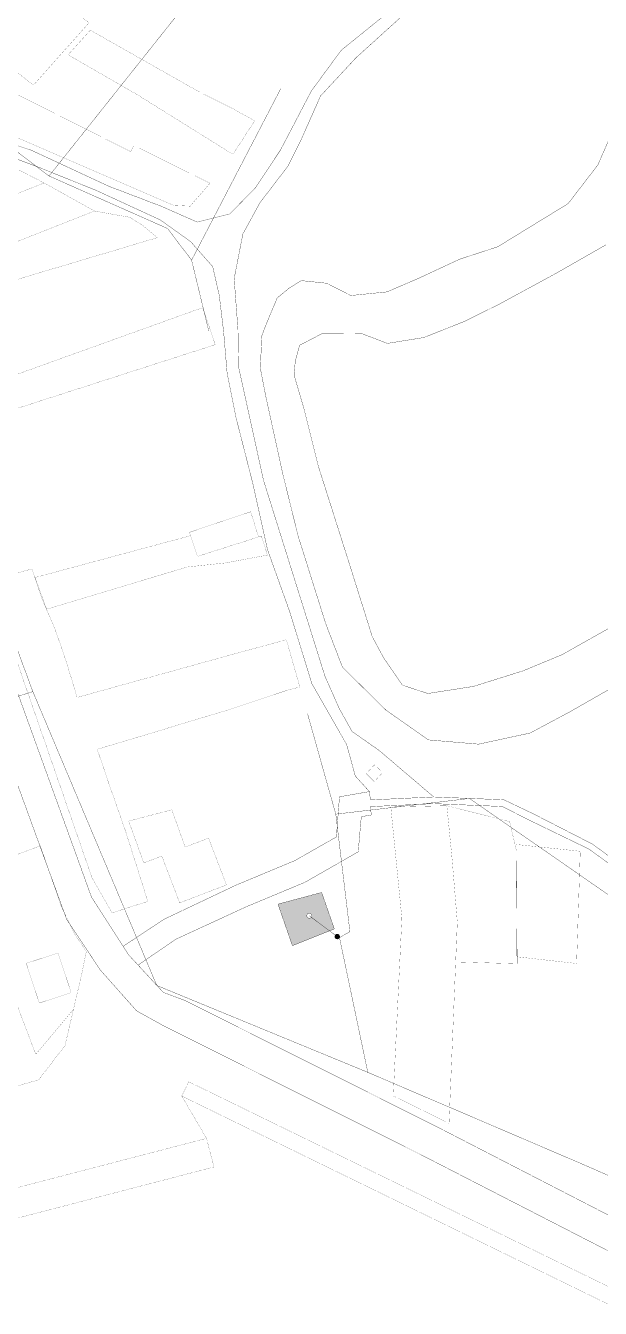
# Model space of a CAD drawing. Header units: millimetres. Extents: x 1265826 to 1360210, y 383897 to 506623.
# Drawn here: x 1351509 to 1351853, y 400500 to 401268 of the extents above; entities that cross this region are included whole.
import ezdxf

# ---------------------------------------------------------------- set-up
doc = ezdxf.new("R2010")
doc.units = ezdxf.units.MM
doc.layers.add('14', color=7, linetype='Continuous')

msp = doc.modelspace()

# ---------------------------------------------------------------- hatches: boundary and pattern name
at = {"layer": '14', "linetype": 'Continuous'}
h = msp.add_hatch(color=12, dxfattribs=at)
h.paths.add_polyline_path([(1351660.21, 400741.81), (1351668.84, 400716.95), (1351693.96, 400726.99), (1351686.35, 400748.8)])
h.paths.add_polyline_path([(1351678.97, 400733.37), (1351679.3, 400733.41), (1351679.62, 400733.52), (1351679.91, 400733.7), (1351680.14, 400733.93), (1351680.32, 400734.22), (1351680.43, 400734.54), (1351680.47, 400734.87), (1351680.43, 400735.2), (1351680.32, 400735.52), (1351680.14, 400735.81), (1351679.91, 400736.04), (1351679.62, 400736.22), (1351679.3, 400736.33), (1351678.97, 400736.37), (1351678.64, 400736.33), (1351678.32, 400736.22), (1351678.03, 400736.04), (1351677.8, 400735.81), (1351677.62, 400735.52), (1351677.51, 400735.2), (1351677.47, 400734.87), (1351677.51, 400734.54), (1351677.62, 400734.22), (1351677.8, 400733.93), (1351678.03, 400733.7), (1351678.32, 400733.52), (1351678.64, 400733.41)], flags=16)
msp.add_hatch(color=12, dxfattribs=at).paths.add_polyline_path([(1351695.71, 400720.89), (1351696.04, 400720.93), (1351696.36, 400721.04), (1351696.65, 400721.22), (1351696.88, 400721.45), (1351697.06, 400721.74), (1351697.17, 400722.06), (1351697.21, 400722.39), (1351697.17, 400722.72), (1351697.06, 400723.04), (1351696.88, 400723.33), (1351696.65, 400723.56), (1351696.36, 400723.74), (1351696.04, 400723.85), (1351695.71, 400723.89), (1351695.38, 400723.85), (1351695.06, 400723.74), (1351694.77, 400723.56), (1351694.54, 400723.33), (1351694.36, 400723.04), (1351694.25, 400722.72), (1351694.21, 400722.39), (1351694.25, 400722.06), (1351694.36, 400721.74), (1351694.54, 400721.45), (1351694.77, 400721.22), (1351695.06, 400721.04), (1351695.38, 400720.93)])

# ---------------------------------------------------------------- linework, layer by layer
at = {"layer": '14', "color": 7, "const_width": 0.08, "flags": 128}
for points in [[(1352909.66, 400260.42), (1352568.7, 400319.99), (1352431.44, 400343.95), (1352336.38, 400361.83), (1352192.61, 400397.81), (1352081.8, 400440.52), (1351756.06, 400608.21), (1351604.51, 400684.13), (1351591.47, 400689.04), (1351570.81, 400711.39), (1351548.5, 400746.06), (1351488.87, 400910.83), (1351390.81, 401197.65), (1351379.76, 401226.11), (1351357.05, 401280.9), (1351342.99, 401297.52), (1351304.27, 401342.55), (1351174.73, 401486.64), (1350784.06, 401924.89)], [(1350770.15, 401911.79), (1351160.82, 401473.54), (1351290.36, 401330.45), (1351340.87, 401270.72), (1351362.34, 401218.65), (1351372.86, 401190.53), (1351470.92, 400904.7), (1351533.65, 400732.71), (1351553.87, 400702.27), (1351575.55, 400677.92), (1351591.61, 400669.04), (1351747.19, 400591.14), (1352073.92, 400423.46), (1352186.74, 400379.76), (1352311.71, 400348.07), (1352332.52, 400342.8), (1352564.84, 400300.97), (1352906.8, 400241.4)], [(1351449.92, 401281), (1351513.8, 401232), (1351547.09, 401269.3), (1351483.22, 401318.31), (1351449.92, 401281)], [(1351534.5, 401250.09), (1351575.8, 401226.32), (1351633.24, 401190.52), (1351646.25, 401210.63), (1351633.23, 401217.81), (1351611.99, 401228.51), (1351547.85, 401264.82), (1351534.5, 401250.09)], [(1351619.46, 401173.23), (1351573.86, 401195.88), (1351572.07, 401192.13), (1351485.84, 401235.53), (1351474.27, 401213.4), (1351597.68, 401160), (1351607.62, 401159.52), (1351619.46, 401173.23)], [(1351309.52, 401193.17), (1351344.98, 401099.82), (1351378.72, 401011.01), (1351412.46, 400922.2), (1351446.4, 400833.47), (1351479.94, 400744.59), (1351515.16, 400651.88), (1351537.73, 400678.81), (1351542.56, 400699.42), (1351545.4, 400713.32), (1351538.4, 400724.09), (1351530.74, 400739.61), (1351517.86, 400776.71), (1351507.29, 400772.73), (1351495.41, 400768.24), (1351333.84, 401196.45), (1351309.52, 401193.17)], [(1351520.16, 401173.39), (1351490.82, 401188.53), (1351476.69, 401190.18), (1351410.12, 401170.58), (1351418, 401138.02), (1351475.52, 401155.74), (1351520.16, 401173.39)], [(1351438.27, 401140.95), (1351444.9, 401115.32), (1351449.21, 401116.72), (1351550.34, 401156.61), (1351520.16, 401173.39), (1351475.52, 401155.74), (1351438.27, 401140.95)], [(1351449.21, 401116.72), (1351455.05, 401101.1), (1351587.97, 401140.67), (1351579.48, 401147.74), (1351571.55, 401152.84), (1351550.34, 401156.61), (1351449.21, 401116.72)], [(1351447.55, 401038.65), (1351455.12, 401022.77), (1351622.67, 401076.64), (1351615.09, 401098.8), (1351447.55, 401038.65)], [(1351643.8, 400976.64), (1351607.2, 400964.3), (1351611.98, 400949.93), (1351648.61, 400961.55), (1351643.8, 400976.64)], [(1351648.61, 400961.55), (1351611.98, 400949.93), (1351607.87, 400962.31), (1351514.76, 400937.27), (1351521.64, 400918.3), (1351606.01, 400943.58), (1351628.9, 400946.02), (1351653.92, 400950.72), (1351650.22, 400962.07), (1351648.61, 400961.55)], [(1351487.05, 400935.5), (1351548.86, 400757.49), (1351560.81, 400736.61), (1351582.23, 400743.44), (1351568.94, 400785.47), (1351560.24, 400810.23), (1351551.96, 400834.43), (1351630.01, 400857.91), (1351665.79, 400869.78), (1351673.32, 400871.77), (1351665.21, 400900.07), (1351622.11, 400888.26), (1351539.95, 400865.51), (1351533.14, 400887.84), (1351526.82, 400906.09), (1351518.34, 400925.84), (1351512.96, 400942.42), (1351487.05, 400935.5)], [(1351713.09, 400819.89), (1351717.87, 400815.11), (1351722.92, 400820.61), (1351718, 400825.21), (1351713.09, 400819.89)], [(1351882.92, 400752.36), (1351848.73, 400777.62), (1351813.1, 400795.86), (1351795.54, 400804.24), (1351753.52, 400805.94), (1351715.53, 400804.17), (1351714.99, 400809.16), (1351697.03, 400806.03), (1351695.19, 400782.02), (1351670.28, 400767.84), (1351634.89, 400753.09), (1351592.03, 400732.78), (1351567.47, 400716.56), (1351570.81, 400711.39), (1351576.41, 400705.32), (1351599.11, 400720.83), (1351640.98, 400740.13), (1351676.38, 400754.88), (1351708.25, 400773.11), (1351710.1, 400794.13), (1351716.09, 400795.17), (1351715.56, 400800.17), (1351753.55, 400801.94), (1351794.57, 400800.23), (1351811.13, 400791.85), (1351846.75, 400774.6), (1351880.94, 400749.34)], [(1351570.79, 400791.52), (1351579.83, 400766.43), (1351590.62, 400770.58), (1351601.35, 400742.56), (1351629.36, 400753.3), (1351618.63, 400781.31), (1351604.62, 400775.94), (1351596.63, 400798.24), (1351570.79, 400791.52)], [(1351727.78, 400799.94), (1351734.41, 400733.45), (1351729.24, 400627.08), (1351762.65, 400610.61), (1351767.61, 400730.94), (1351764.54, 400768.29), (1351761.34, 400800.68), (1351727.78, 400799.94)], [(1351761.34, 400800.68), (1351764.54, 400768.29), (1351767.61, 400730.94), (1351766.62, 400707.2), (1351803.45, 400706.16), (1351803.12, 400773.39), (1351798.9, 400791.23), (1351761.34, 400800.68)], [(1351802.96, 400777.5), (1351803.29, 400710.29), (1351839.05, 400706.28), (1351841.24, 400773.44), (1351802.96, 400777.5)], [(1351079.8, 400511.73), (1351516.92, 400636.65), (1351532.68, 400657.22), (1351537.73, 400678.81), (1351515.16, 400651.88), (1351479.94, 400744.59)], [(1351509.48, 400706.35), (1351528.47, 400712.62), (1351536.31, 400688.88), (1351517.31, 400682.61), (1351509.48, 400706.35)], [(1351509.48, 400706.35), (1351517.31, 400682.61), (1351536.31, 400688.88), (1351528.47, 400712.62), (1351509.48, 400706.35)], [(1351602.59, 400626.95), (1352094, 400387.25), (1352272.45, 400324.26), (1352275.62, 400333.21), (1352097.68, 400396.02), (1351606.76, 400635.49), (1351602.59, 400626.95)], [(1352951.45, 397920.47), (1352272.45, 400324.26), (1352094, 400387.25), (1351602.59, 400626.95), (1351617.42, 400601.6), (1351621.87, 400584.47), (1351184.93, 400470.93), (1350691.21, 400342.63)], [(1351184.93, 400470.93), (1351621.87, 400584.47), (1351617.42, 400601.6), (1351180.45, 400488.05), (1351184.93, 400470.93)]]:
    msp.add_lwpolyline(points, dxfattribs=at)
at = {"layer": '14', "color": 12, "const_width": 0.17, "flags": 128}
for points in [[(1352389.06, 400041.71), (1352338.14, 400228.58), (1352320.63, 400345.66), (1352311.71, 400348.07), (1352186.74, 400379.76), (1352073.92, 400423.46), (1351747.19, 400591.14), (1351591.61, 400669.04), (1351575.55, 400677.92), (1351553.87, 400702.27), (1351533.65, 400732.71), (1351470.92, 400904.7), (1351372.86, 401190.53), (1351362.34, 401218.65), (1351340.89, 401270.66), (1351303.85, 401312.66), (1351188.5, 401439.03), (1351085.4, 401558.92), (1350946.71, 401712.5), (1350830.79, 401846.9)], [(1350830.79, 401846.9), (1350946.71, 401712.5), (1351085.4, 401558.92), (1351188.5, 401439.03), (1351303.85, 401312.66), (1351340.89, 401270.66), (1351362.34, 401218.65), (1351372.86, 401190.53), (1351470.92, 400904.7), (1351533.65, 400732.71), (1351553.87, 400702.27), (1351575.55, 400677.92), (1351591.61, 400669.04), (1351747.19, 400591.14), (1352073.92, 400423.46), (1352186.74, 400379.76), (1352311.71, 400348.07), (1352320.63, 400345.66), (1352325, 400344.78), (1352332.52, 400342.8), (1352544.57, 400304.61), (1352559.38, 400301.94), (1352616.45, 400292.42), (1352906.8, 400241.4)], [(1352909.66, 400260.42), (1352561.66, 400321.21), (1352547.13, 400323.76), (1352431.44, 400343.95), (1352336.38, 400361.83), (1352192.61, 400397.81), (1352081.8, 400440.52), (1351926.12, 400520.66), (1351756.06, 400608.21), (1351604.51, 400684.13), (1351591.47, 400689.04), (1351576.41, 400705.32), (1351570.81, 400711.39), (1351567.47, 400716.56), (1351548.5, 400746.06), (1351488.87, 400910.83), (1351390.81, 401197.65), (1351386.03, 401211.64), (1351379.76, 401226.11), (1351357.05, 401280.9)], [(1351462.01, 401203.35), (1351517.98, 401182.37), (1351551.16, 401169.03), (1351589.72, 401151.29), (1351607.94, 401138.28), (1351621.12, 401123.31), (1351625.02, 401106.23), (1351627.62, 401084.76), (1351629.74, 401059.7), (1351635.11, 401032.86), (1351645.19, 400993.33), (1351653.98, 400953.8), (1351667.16, 400917.03), (1351680.5, 400873.76), (1351701.32, 400837.32), (1351706.52, 400818.45), (1351714.99, 400809.16), (1351715.53, 400804.17), (1351753.52, 400805.94), (1351720.84, 400833.74), (1351704.57, 400845.13), (1351696.76, 400859.12), (1351688.3, 400878.31), (1351651.54, 400995.44), (1351636.57, 401063.45), (1351636.25, 401085.57), (1351633.97, 401116.15), (1351639.17, 401142.83), (1351649.26, 401161.38), (1351666.18, 401183.5), (1351673.99, 401199.12), (1351685.7, 401225.48), (1351706.85, 401248.25), (1351741.01, 401279.16)], [(1351741.01, 401279.16), (1351706.85, 401248.25), (1351685.7, 401225.48), (1351673.99, 401199.12), (1351666.18, 401183.5), (1351649.26, 401161.38), (1351639.17, 401142.83), (1351633.97, 401116.15), (1351636.25, 401085.57), (1351636.57, 401063.45), (1351651.54, 400995.44), (1351688.3, 400878.31), (1351696.76, 400859.12), (1351704.57, 400845.13), (1351720.84, 400833.74), (1351753.52, 400805.94), (1351795.54, 400804.24), (1351813.1, 400795.86), (1351848.73, 400777.62), (1351882.92, 400752.36)], [(1351725.07, 401274.61), (1351698.06, 401252.81), (1351680.17, 401228.4), (1351661.62, 401192.94), (1351646.66, 401170.49), (1351631.36, 401154.87), (1351611.84, 401149.99), (1351590.37, 401159.43), (1351558.81, 401171.47), (1351512.61, 401192.94), (1351460.55, 401210.18), (1351406.87, 401214.09), (1351408.49, 401225.48)], [(1351408.49, 401225.48), (1351406.87, 401214.09), (1351460.55, 401210.18), (1351512.61, 401192.94), (1351558.81, 401171.47), (1351590.37, 401159.43), (1351611.84, 401149.99), (1351631.36, 401154.87), (1351646.66, 401170.49), (1351661.62, 401192.94), (1351680.17, 401228.4), (1351698.06, 401252.81), (1351725.07, 401274.61)], [(1351867.41, 401219.97), (1351851.78, 401184.2), (1351833.98, 401161.06), (1351791.83, 401135.23), (1351768.95, 401127.75), (1351744.62, 401116.43), (1351725.57, 401108.22), (1351703.83, 401106.04), (1351689.37, 401113.39), (1351674.16, 401114.96), (1351666.92, 401110.48), (1351659.73, 401104.55), (1351653.64, 401090.06), (1351650.53, 401082.01), (1351649.64, 401062.49), (1351652.93, 401045.55), (1351663.01, 400999.59), (1351672.24, 400962.21), (1351688.77, 400909.7), (1351698.81, 400883.61), (1351724.79, 400857.98), (1351750.28, 400840.09), (1351780.34, 400837.54), (1351811.27, 400844.22), (1351835.18, 400856.99), (1351877.43, 400881.11)], [(1351877.43, 400881.11), (1351835.18, 400856.99), (1351811.27, 400844.22), (1351780.34, 400837.54), (1351750.28, 400840.09), (1351724.79, 400857.98), (1351698.81, 400883.61), (1351688.77, 400909.7), (1351672.24, 400962.21), (1351663.01, 400999.59), (1351652.93, 401045.55), (1351649.64, 401062.49), (1351650.53, 401082.01), (1351653.64, 401090.06), (1351659.73, 401104.55), (1351666.92, 401110.48), (1351674.16, 401114.96), (1351689.37, 401113.39), (1351703.83, 401106.04), (1351725.57, 401108.22), (1351744.62, 401116.43), (1351768.95, 401127.75), (1351791.83, 401135.23), (1351833.98, 401161.06), (1351851.78, 401184.2), (1351867.41, 401219.97)], [(1351488.87, 400910.83), (1351548.5, 400746.06), (1351567.47, 400716.56), (1351592.03, 400732.78), (1351634.89, 400753.09), (1351670.28, 400767.84), (1351695.19, 400782.02), (1351697.03, 400806.03), (1351714.99, 400809.16), (1351706.52, 400818.45), (1351701.32, 400837.32), (1351680.5, 400873.76), (1351667.16, 400917.03), (1351653.98, 400953.8), (1351645.19, 400993.33), (1351635.11, 401032.86), (1351629.74, 401059.7), (1351627.62, 401084.76), (1351625.02, 401106.23), (1351621.12, 401123.31), (1351607.94, 401138.28), (1351589.72, 401151.29), (1351551.16, 401169.03), (1351517.98, 401182.37), (1351462.01, 401203.35)], [(1351872.5, 400914.83), (1351830.43, 400891.14), (1351807, 400881.42), (1351777.26, 400872.1), (1351749.98, 400867.86), (1351734.77, 400872.81), (1351723.73, 400888.79), (1351716.71, 400901.75), (1351703.22, 400944.63), (1351684.4, 401003.8), (1351675.77, 401038.33), (1351669.83, 401058.47), (1351670.56, 401066.74), (1351673.16, 401076.26), (1351686.79, 401083.34), (1351709.88, 401083.44), (1351725.73, 401077.39), (1351747.59, 401080.91), (1351771.93, 401090.57), (1351793.17, 401101.09), (1351828.24, 401120.17), (1351856.6, 401136.37)], [(1351856.6, 401136.37), (1351828.24, 401120.17), (1351793.17, 401101.09), (1351771.93, 401090.57), (1351747.59, 401080.91), (1351725.73, 401077.39), (1351709.88, 401083.44), (1351686.79, 401083.34), (1351673.16, 401076.26), (1351670.56, 401066.74), (1351669.83, 401058.47), (1351675.77, 401038.33), (1351684.4, 401003.8), (1351703.22, 400944.63), (1351716.71, 400901.75), (1351723.73, 400888.79), (1351734.77, 400872.81), (1351749.98, 400867.86), (1351777.26, 400872.1), (1351807, 400881.42), (1351830.43, 400891.14), (1351872.5, 400914.83)], [(1351697.03, 400806.03), (1351695.19, 400782.02), (1351670.28, 400767.84), (1351634.89, 400753.09), (1351592.03, 400732.78), (1351567.47, 400716.56), (1351570.81, 400711.39), (1351576.41, 400705.32), (1351599.11, 400720.83), (1351640.98, 400740.13), (1351676.38, 400754.88), (1351708.25, 400773.11), (1351710.1, 400794.13), (1351716.09, 400795.17), (1351715.56, 400800.17), (1351753.55, 400801.94), (1351794.57, 400800.23), (1351811.13, 400791.85), (1351846.75, 400774.6), (1351880.94, 400749.34)], [(1351882.92, 400752.36), (1351848.73, 400777.62), (1351813.1, 400795.86), (1351795.54, 400804.24), (1351753.52, 400805.94), (1351715.53, 400804.17), (1351714.99, 400809.16), (1351697.03, 400806.03)], [(1351576.41, 400705.32), (1351591.47, 400689.04), (1351604.51, 400684.13), (1351756.06, 400608.21), (1351926.12, 400520.66), (1351969.23, 400587.18), (1352000.26, 400670.29), (1352000.97, 400674.69), (1351994.45, 400679.15), (1351964.8, 400699.44), (1351929.67, 400717.69), (1351880.94, 400749.34), (1351846.75, 400774.6), (1351811.13, 400791.85), (1351794.57, 400800.23), (1351753.55, 400801.94), (1351715.56, 400800.17), (1351716.09, 400795.17), (1351710.1, 400794.13), (1351708.25, 400773.11), (1351676.38, 400754.88), (1351640.98, 400740.13), (1351599.11, 400720.83), (1351576.41, 400705.32)]]:
    msp.add_lwpolyline(points, dxfattribs=at)
at = {"layer": '14', "color": 92, "const_width": 0.17, "flags": 128}
for points in [[(1351714, 400641.13), (1351587.61, 400693.13), (1351513.4, 400869), (1351418.45, 401126.13), (1351428.29, 401249.14), (1351439.34, 401279.82), (1351622.73, 401478.89), (1351683.5, 401565.45), (1351772.92, 401772.63)], [(1351608.48, 401127.21), (1351594.04, 401146.16), (1351523.11, 401177.57), (1351721.99, 401427.32), (1351759.06, 401470.89), (1351792.24, 401510.06)], [(1351523.11, 401177.57), (1351428.29, 401249.14)], [(1351618.76, 401084.77), (1351608.48, 401127.21), (1351661.79, 401229.7)], [(1351031.95, 400688.31), (1351078.55, 400706.2), (1351125.19, 400724.02), (1351299.73, 400790.66), (1351346.25, 400808.99), (1351435.51, 400844.15), (1351513.4, 400869)], [(1351678.97, 400734.87), (1351695.71, 400722.39), (1351697.05, 400721.75), (1351703.28, 400725.34), (1351694.83, 400795.66), (1351690.33, 400811.54), (1351677.9, 400855.77)], [(1352035.46, 400647.93), (1351886.37, 400727.78), (1351774.87, 400805.03), (1351694.83, 400795.66)], [(1351660.21, 400741.81), (1351668.84, 400716.95), (1351693.96, 400726.99), (1351686.35, 400748.8), (1351660.21, 400741.81)], [(1351678.97, 400733.37), (1351679.3, 400733.41), (1351679.62, 400733.52), (1351679.91, 400733.7), (1351680.14, 400733.93), (1351680.32, 400734.22), (1351680.43, 400734.54), (1351680.47, 400734.87), (1351680.43, 400735.2), (1351680.32, 400735.52), (1351680.14, 400735.81), (1351679.91, 400736.04), (1351679.62, 400736.22), (1351679.3, 400736.33), (1351678.97, 400736.37), (1351678.64, 400736.33), (1351678.32, 400736.22), (1351678.03, 400736.04), (1351677.8, 400735.81), (1351677.62, 400735.52), (1351677.51, 400735.2), (1351677.47, 400734.87), (1351677.51, 400734.54), (1351677.62, 400734.22), (1351677.8, 400733.93), (1351678.03, 400733.7), (1351678.32, 400733.52), (1351678.64, 400733.41), (1351678.97, 400733.37)], [(1351695.71, 400720.89), (1351696.04, 400720.93), (1351696.36, 400721.04), (1351696.65, 400721.22), (1351696.88, 400721.45), (1351697.06, 400721.74), (1351697.17, 400722.06), (1351697.21, 400722.39), (1351697.17, 400722.72), (1351697.06, 400723.04), (1351696.88, 400723.33), (1351696.65, 400723.56), (1351696.36, 400723.74), (1351696.04, 400723.85), (1351695.71, 400723.89), (1351695.38, 400723.85), (1351695.06, 400723.74), (1351694.77, 400723.56), (1351694.54, 400723.33), (1351694.36, 400723.04), (1351694.25, 400722.72), (1351694.21, 400722.39), (1351694.25, 400722.06), (1351694.36, 400721.74), (1351694.54, 400721.45), (1351694.77, 400721.22), (1351695.06, 400721.04), (1351695.38, 400720.93), (1351695.71, 400720.89)], [(1351697.05, 400721.75), (1351714, 400641.13), (1351841.06, 400586.84), (1351947.19, 400540.41), (1352035.46, 400647.93), (1352069.19, 400636.67), (1352245.75, 400582.25), (1352460.7, 400526.07)]]:
    msp.add_lwpolyline(points, dxfattribs=at)

doc.saveas('drawing.dxf')
